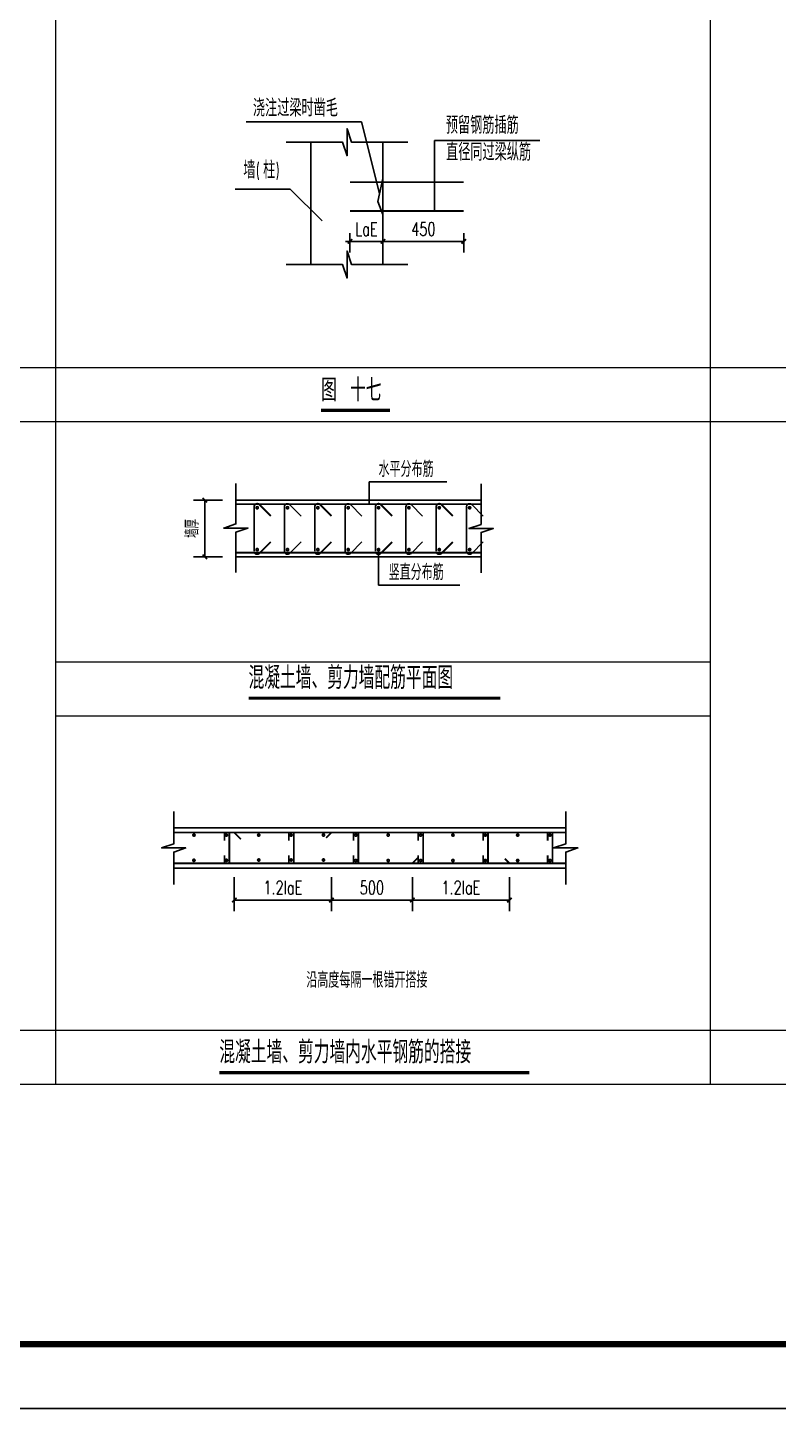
# Model space of a CAD drawing. Extents: x 1051052 to 1482120, y -981644 to -673261.
# Drawn here: x 1323603 to 1340300, y -820818 to -790097 of the extents above; entities that cross this region are included whole.
import ezdxf

# ---------------------------------------------------------------- set-up
doc = ezdxf.new("R2010")
doc.units = 0
doc.header["$LTSCALE"] = 1000
doc.header["$MEASUREMENT"] = 0
doc.linetypes.add('8', pattern=[498.36557, 332.243713, -166.121857])
for name, color, linetype in [('DIM_LEAD', 3, 'Continuous'), ('PUB_DIM', 3, 'Continuous'), ('PUB_TEXT', 7, 'Continuous'), ('TK', 142, 'Continuous'), ('填充', 8, 'Continuous'), ('墙线__粗线', 7, 'Continuous'), ('层0', 7, 'Continuous'), ('层209', 6, '8'), ('折断线', 7, 'Continuous'), ('钢筋', 1, 'Continuous')]:
    doc.layers.add(name, color=color, linetype=linetype)
doc.layers.add('TEXT', color=7, linetype='Continuous', lineweight=25)
doc.layers.add('图框外框__细线', color=9, linetype='Continuous', lineweight=18)
doc.styles.add('_TCH_DIM_T3', font='SIMPLEX', dxfattribs={"width": 0.705882, "bigfont": 'GBCBIG'})
doc.styles.add('TSSD_Num', font='Tssdeng.shx', dxfattribs={"width": 0.7, "bigfont": 'hztxt.shx'})
doc.dimstyles.new('_TCH_ARCH&&100', dxfattribs={"dimtxt": 297.5, "dimasz": 100, "dimexe": 250, "dimexo": 300, "dimgap": 126.25, "dimtad": 1, "dimdec": 0, "dimzin": 0, "dimdsep": 46, "dimtxsty": '_TCH_DIM_T3', "dimblk": 'ARCHTICK', "dimcen": 0.09, "dimclrt": 7, "dimazin": 2, "dimtfac": 1, "dimtdec": 0, "dimtix": 1, "dimtmove": 2, "dimatfit": 3, "dimfxl": 0, "dimtolj": 1, "dimtzin": 0, "dimarcsym": 0})

# ---------------------------------------------------------------- blocks, each defined once
blk = doc.blocks.new('_ArchTick')
at = {"color": 0, "linetype": 'ByBlock', "const_width": 0.4}
blk.add_lwpolyline([(-0.5, -0.5), (0.5, 0.5)], dxfattribs=at)
blk = doc.blocks.new('*D586')
at = {"layer": 'Defpoints', "color": 0, "transparency": 16777216}
for p in [(1330772, -794367), (1331504, -794367), (1331504, -794853)]:
    blk.add_point(p, dxfattribs=at)
at = {"layer": 'PUB_DIM', "color": 0, "lineweight": -2, "transparency": 16777216}
for p, q in [((1330772, -794667), (1330772, -795103)), ((1331504, -794667), (1331504, -795103)), ((1330772, -794853), (1330672, -794853)), ((1330772, -794853), (1331504, -794853)), ((1331504, -794853), (1331604, -794853))]:
    blk.add_line(p, q, dxfattribs=at)
at = {"layer": 'PUB_DIM', "color": 0, "lineweight": -2, "transparency": 16777216, "xscale": 100, "yscale": 100, "zscale": 100}
blk.add_blockref('_ArchTick', (1330772, -794853), dxfattribs=at)
at = {"layer": 'PUB_DIM', "color": 0, "lineweight": -2, "transparency": 16777216, "xscale": 100, "yscale": 100, "zscale": 100, "rotation": 180}
blk.add_blockref('_ArchTick', (1331504, -794853), dxfattribs=at)
at = {"layer": 'PUB_DIM', "color": 7, "transparency": 16777216, "insert": (1331138, -794578), "char_height": 297.5, "attachment_point": 5, "style": '_TCH_DIM_T3'}
blk.add_mtext('\\A1;LaE', dxfattribs=at)
blk = doc.blocks.new('*D587')
at = {"layer": 'Defpoints', "color": 0, "transparency": 16777216}
for p in [(1331504, -794367), (1333304, -794367), (1333304, -794853)]:
    blk.add_point(p, dxfattribs=at)
at = {"layer": 'PUB_DIM', "color": 0, "lineweight": -2, "transparency": 16777216}
for p, q in [((1331504, -794667), (1331504, -795103)), ((1333304, -794667), (1333304, -795103)), ((1331504, -794853), (1333304, -794853))]:
    blk.add_line(p, q, dxfattribs=at)
at = {"layer": 'PUB_DIM', "color": 0, "lineweight": -2, "transparency": 16777216, "xscale": 100, "yscale": 100, "zscale": 100, "rotation": 180}
blk.add_blockref('_ArchTick', (1331504, -794853), dxfattribs=at)
at = {"layer": 'PUB_DIM', "color": 0, "lineweight": -2, "transparency": 16777216, "xscale": 100, "yscale": 100, "zscale": 100}
blk.add_blockref('_ArchTick', (1333304, -794853), dxfattribs=at)
at = {"layer": 'PUB_DIM', "color": 7, "transparency": 16777216, "insert": (1332404, -794578), "char_height": 297.5, "attachment_point": 5, "style": '_TCH_DIM_T3'}
blk.add_mtext('\\A1;450', dxfattribs=at)
blk = doc.blocks.new('*D621')
at = {"layer": 'Defpoints', "color": 0, "transparency": 16777216}
for p in [(1327542, -800610), (1328234, -800610), (1328234, -801870)]:
    blk.add_point(p, dxfattribs=at)
at = {"layer": 'PUB_DIM', "color": 0, "lineweight": -2, "transparency": 16777216}
for p, q in [((1327934, -800610), (1327292, -800610)), ((1327542, -801870), (1327542, -800610)), ((1327934, -801870), (1327292, -801870))]:
    blk.add_line(p, q, dxfattribs=at)
at = {"layer": 'PUB_DIM', "color": 0, "lineweight": -2, "transparency": 16777216, "xscale": 100, "yscale": 100, "zscale": 100}
for p, rotation in [((1327542, -800610), 90), ((1327542, -801870), 270)]:
    blk.add_blockref('_ArchTick', p, dxfattribs=dict(at, rotation=rotation))
at = {"layer": 'PUB_DIM', "color": 7, "transparency": 16777216, "insert": (1327258, -801240), "char_height": 297.5, "attachment_point": 5, "rotation": 90, "style": '_TCH_DIM_T3'}
blk.add_mtext('\\A1;墙厚', dxfattribs=at)
blk = doc.blocks.new('*D622')
at = {"layer": 'Defpoints', "color": 0, "transparency": 16777216}
for p in [(1328199, -808697), (1330359, -808697), (1330359, -809507)]:
    blk.add_point(p, dxfattribs=at)
at = {"layer": 'PUB_DIM', "color": 0, "lineweight": -2, "transparency": 16777216}
for p, q in [((1328199, -808997), (1328199, -809757)), ((1330359, -808997), (1330359, -809757)), ((1328199, -809507), (1330359, -809507))]:
    blk.add_line(p, q, dxfattribs=at)
at = {"layer": 'PUB_DIM', "color": 0, "lineweight": -2, "transparency": 16777216, "xscale": 100, "yscale": 100, "zscale": 100, "rotation": 180}
blk.add_blockref('_ArchTick', (1328199, -809507), dxfattribs=at)
at = {"layer": 'PUB_DIM', "color": 0, "lineweight": -2, "transparency": 16777216, "xscale": 100, "yscale": 100, "zscale": 100}
blk.add_blockref('_ArchTick', (1330359, -809507), dxfattribs=at)
at = {"layer": 'PUB_DIM', "color": 7, "transparency": 16777216, "insert": (1329279, -809232), "char_height": 297.5, "attachment_point": 5, "style": '_TCH_DIM_T3'}
blk.add_mtext('\\A1;1.2laE', dxfattribs=at)
blk = doc.blocks.new('*D623')
at = {"layer": 'Defpoints', "color": 0, "transparency": 16777216}
for p in [(1330359, -808697), (1332159, -808697), (1332159, -809507)]:
    blk.add_point(p, dxfattribs=at)
at = {"layer": 'PUB_DIM', "color": 0, "lineweight": -2, "transparency": 16777216}
for p, q in [((1330359, -808997), (1330359, -809757)), ((1332159, -808997), (1332159, -809757)), ((1330359, -809507), (1332159, -809507))]:
    blk.add_line(p, q, dxfattribs=at)
at = {"layer": 'PUB_DIM', "color": 0, "lineweight": -2, "transparency": 16777216, "xscale": 100, "yscale": 100, "zscale": 100, "rotation": 180}
blk.add_blockref('_ArchTick', (1330359, -809507), dxfattribs=at)
at = {"layer": 'PUB_DIM', "color": 0, "lineweight": -2, "transparency": 16777216, "xscale": 100, "yscale": 100, "zscale": 100}
blk.add_blockref('_ArchTick', (1332159, -809507), dxfattribs=at)
at = {"layer": 'PUB_DIM', "color": 7, "transparency": 16777216, "insert": (1331259, -809232), "char_height": 297.5, "attachment_point": 5, "style": '_TCH_DIM_T3'}
blk.add_mtext('\\A1;500', dxfattribs=at)
blk = doc.blocks.new('*D624')
at = {"layer": 'Defpoints', "color": 0, "transparency": 16777216}
for p in [(1332159, -808697), (1334319, -808697), (1334319, -809507)]:
    blk.add_point(p, dxfattribs=at)
at = {"layer": 'PUB_DIM', "color": 0, "lineweight": -2, "transparency": 16777216}
for p, q in [((1332159, -808997), (1332159, -809757)), ((1334319, -808997), (1334319, -809757)), ((1332159, -809507), (1334319, -809507))]:
    blk.add_line(p, q, dxfattribs=at)
at = {"layer": 'PUB_DIM', "color": 0, "lineweight": -2, "transparency": 16777216, "xscale": 100, "yscale": 100, "zscale": 100, "rotation": 180}
blk.add_blockref('_ArchTick', (1332159, -809507), dxfattribs=at)
at = {"layer": 'PUB_DIM', "color": 0, "lineweight": -2, "transparency": 16777216, "xscale": 100, "yscale": 100, "zscale": 100}
blk.add_blockref('_ArchTick', (1334319, -809507), dxfattribs=at)
at = {"layer": 'PUB_DIM', "color": 7, "transparency": 16777216, "insert": (1333239, -809232), "char_height": 297.5, "attachment_point": 5, "style": '_TCH_DIM_T3'}
blk.add_mtext('\\A1;1.2laE', dxfattribs=at)
blk = doc.blocks.new('A2K')
at = {"layer": 'TK'}
blk.add_lwpolyline([(0, 0), (59400, 0), (59400, 42000), (0, 42000)], close=True, dxfattribs=at)
at = {"layer": 'TK', "const_width": 100}
blk.add_lwpolyline([(2500, 1000), (58400, 1000), (58400, 41000), (2500, 41000)], close=True, dxfattribs=at)

msp = doc.modelspace()

# ---------------------------------------------------------------- linework, layer by layer
at = {"layer": 'DIM_LEAD', "ltscale": 1000}
for p, q in [((1331197.408, -800699.942), (1331197.408, -800204.942)), ((1331197.408, -800204.942), (1332925.439, -800204.942)), ((1331407.783, -801710.692), (1331407.783, -802502.692)), ((1331407.783, -802502.692), (1333217.16, -802502.692))]:
    msp.add_line(p, q, dxfattribs=at)
at = {"layer": 'TEXT', "const_width": 70}
for points in [[(1330131.098, -798612.288), (1331661.696, -798612.288)], [(1328515.638, -805017.178), (1334114.044, -805017.178)], [(1327866.395, -813349.361), (1334763.287, -813349.361)]]:
    msp.add_lwpolyline(points, dxfattribs=at)
at = {"layer": '图框外框__细线'}
for p, q in [((1324230.154, -813604.095), (1324230.154, -762304.095)), ((1338793.457, -813604.095), (1338793.457, -789272.579)), ((1283564.523, -797661.907), (1353353.309, -797661.907)), ((1283564.523, -798861.907), (1353353.309, -798861.907)), ((1324230.154, -804210.179), (1338793.457, -804210.179)), ((1324230.154, -805410.179), (1338793.457, -805410.179)), ((1310676.155, -812404.095), (1353353.309, -812404.095)), ((1310676.155, -813604.095), (1353353.309, -813604.095))]:
    msp.add_line(p, q, dxfattribs=at)
at = {"layer": '墙线__粗线'}
for p, q in [((1328233.517, -800609.942), (1333688.939, -800609.942)), ((1328233.517, -801869.942), (1333688.939, -801869.942)), ((1326851.017, -807899.28), (1335571.361, -807899.28)), ((1326851.017, -808799.28), (1335571.361, -808799.28))]:
    msp.add_line(p, q, dxfattribs=at)
at = {"layer": '层0'}
for p, q in [((1331027.763, -792196.009), (1328463.219, -792196.009)), ((1331427.607, -793788.915), (1331027.763, -792196.009)), ((1332654.482, -792606.009), (1334994.017, -792606.009)), ((1332654.482, -794178.009), (1332654.482, -792606.009)), ((1329903.638, -792648.321), (1329903.638, -795368.321)), ((1331503.607, -792648.321), (1331503.607, -795368.321)), ((1331503.607, -793454.431), (1331387.982, -793963.009)), ((1329442.482, -793687.602), (1328218.116, -793687.602)), ((1330152.419, -794397.54), (1329442.482, -793687.602)), ((1331387.982, -793963.009), (1331503.607, -794256.524))]:
    msp.add_line(p, q, dxfattribs=at)
at = {"layer": '层209'}
for centre, radius, start, end in [((1333432.783, -800756.676), 67.496, 45.0093816, 180.0132649), ((1333432.408, -801746.739), 67.5, 180.0132649, 314.9835903)]:
    msp.add_arc(centre, radius, start, end, dxfattribs=at)
at = {"layer": '折断线'}
for points in [[(1329353.857, -792648.321), (1330605.857, -792648.321), (1330705.857, -792948.321), (1330705.857, -792348.321), (1330805.857, -792648.321), (1332057.857, -792648.321)], [(1329353.857, -795368.321), (1330605.857, -795368.321), (1330705.857, -795668.321), (1330705.857, -795068.321), (1330805.857, -795368.321), (1332057.857, -795368.321)], [(1328233.517, -800241.051), (1328233.517, -801141.051), (1327963.541, -801231.051), (1328503.517, -801231.051), (1328233.517, -801321.051), (1328233.517, -802221.051)], [(1333688.939, -800249.942), (1333688.939, -801149.942), (1333418.939, -801239.942), (1333958.939, -801239.942), (1333688.939, -801329.942), (1333688.939, -802229.942)], [(1326851.017, -807539.28), (1326851.017, -808259.28), (1326581.048, -808349.28), (1327121.017, -808349.28), (1326851.017, -808439.28), (1326851.017, -809159.28)], [(1335571.361, -807539.28), (1335571.361, -808259.28), (1335301.361, -808349.28), (1335841.361, -808349.28), (1335571.361, -808439.28), (1335571.361, -809159.28)]]:
    msp.add_lwpolyline(points, dxfattribs=at)
at = {"layer": '钢筋'}
for p, q in [((1329315.283, -801740.239), (1329315.283, -800756.692)), ((1329430.502, -800708.958), (1329685.08, -800963.536)), ((1330665.283, -801740.239), (1330665.283, -800756.692)), ((1330780.502, -800708.958), (1331035.064, -800963.536)), ((1332015.283, -801740.239), (1332015.283, -800756.692)), ((1332130.502, -800708.958), (1332385.064, -800963.536)), ((1333365.283, -801740.239), (1333365.283, -800756.692)), ((1333480.502, -800708.958), (1333735.064, -800963.536)), ((1329685.08, -801539.911), (1329430.502, -801794.473)), ((1331035.064, -801539.911), (1330780.502, -801794.473)), ((1332385.064, -801539.911), (1332130.502, -801794.473)), ((1333735.064, -801539.911), (1333480.502, -801794.473))]:
    msp.add_line(p, q, dxfattribs=at)
at = {"layer": '钢筋', "const_width": 40}
for points in [[(1330772.388, -793534.009), (1333303.607, -793534.009)], [(1330772.388, -794178.009), (1333303.607, -794178.009)], [(1328233.517, -800699.942), (1333688.939, -800699.942)], [(1328640.283, -801740.239), (1328640.283, -800756.692)], [(1328755.502, -800708.958), (1329010.08, -800963.536)], [(1329990.283, -801740.239), (1329990.283, -800756.692)], [(1330105.502, -800708.958), (1330360.064, -800963.536)], [(1331340.283, -801740.239), (1331340.283, -800756.692)], [(1331455.502, -800708.958), (1331710.064, -800963.536)], [(1332690.283, -801740.239), (1332690.283, -800756.692)], [(1332805.502, -800708.958), (1333060.064, -800963.536)], [(1329010.08, -801539.911), (1328755.502, -801794.473)], [(1330360.064, -801539.911), (1330105.502, -801794.473)], [(1331710.064, -801539.911), (1331455.502, -801794.473)], [(1333060.064, -801539.911), (1332805.502, -801794.473)], [(1328233.517, -801779.942), (1333688.939, -801779.942)], [(1326851.017, -808007.265), (1335571.361, -808007.265)], [(1327980.345, -808511.265), (1327980.345, -808691.265), (1328088.33, -808691.265), (1328088.33, -808007.265), (1327980.345, -808007.265), (1327980.345, -808187.265)], [(1328198.548, -808007.265), (1328346.205, -808154.921)], [(1329413.142, -808511.265), (1329413.142, -808691.265), (1329521.127, -808691.265), (1329521.127, -808007.265), (1329413.142, -808007.265), (1329413.142, -808187.265)], [(1330358.548, -808007.265), (1330241.455, -808124.374)], [(1330849.486, -808511.265), (1330849.486, -808691.265), (1330957.533, -808691.265), (1330957.533, -808007.265), (1330849.486, -808007.265), (1330849.486, -808187.265)], [(1332289.486, -808511.265), (1332289.486, -808691.265), (1332397.533, -808691.265), (1332397.533, -808007.265), (1332289.486, -808007.265), (1332289.486, -808187.265)], [(1333733.127, -808511.265), (1333733.127, -808691.265), (1333841.127, -808691.265), (1333841.127, -808007.265), (1333733.127, -808007.265), (1333733.127, -808187.265)], [(1335169.486, -808511.265), (1335169.486, -808691.265), (1335277.533, -808691.265), (1335277.533, -808007.265), (1335169.486, -808007.265), (1335169.486, -808187.265)], [(1332158.548, -808691.265), (1332283.314, -808566.546)], [(1334318.548, -808691.265), (1334216.752, -808589.452)], [(1326851.017, -808691.265), (1335571.361, -808691.265)]]:
    msp.add_lwpolyline(points, dxfattribs=at)
for points in [[(1328755.502, -800708.958, 0.66811949), (1328640.287, -800756.692, 0.66811949)], [(1328730.283, -800779.192, 1), (1328685.283, -800779.192, 1), (1328730.283, -800779.192, 1)], [(1329405.283, -800779.192, 1), (1329360.283, -800779.192, 1), (1329405.283, -800779.192, 1)], [(1330105.502, -800708.958, 0.66811949), (1329990.287, -800756.692, 0.66811949)], [(1330080.283, -800779.192, 1), (1330035.283, -800779.192, 1), (1330080.283, -800779.192, 1)], [(1330755.283, -800779.192, 1), (1330710.283, -800779.192, 1), (1330755.283, -800779.192, 1)], [(1331455.502, -800708.942, 0.668203115), (1331340.287, -800756.692, 0.668203115)], [(1331430.283, -800779.192, 1), (1331385.283, -800779.192, 1), (1331430.283, -800779.192, 1)], [(1332105.283, -800779.192, 1), (1332060.283, -800779.192, 1), (1332105.283, -800779.192, 1)], [(1332805.502, -800708.942, 0.668203115), (1332690.287, -800756.692, 0.668203115)], [(1332780.283, -800779.192, 1), (1332735.283, -800779.192, 1), (1332780.283, -800779.192, 1)], [(1333455.283, -800779.192, 1), (1333410.283, -800779.192, 1), (1333455.283, -800779.192, 1)], [(1328639.923, -801746.755, 0.667833686), (1328755.13, -801794.477, 0.667833686)], [(1328730.283, -801710.692, 1), (1328685.283, -801710.692, 1), (1328730.283, -801710.692, 1)], [(1329405.283, -801710.692, 1), (1329360.283, -801710.692, 1), (1329405.283, -801710.692, 1)], [(1329989.923, -801746.755, 0.667833686), (1330105.13, -801794.477, 0.667833686)], [(1330080.283, -801710.692, 1), (1330035.283, -801710.692, 1), (1330080.283, -801710.692, 1)], [(1330755.283, -801710.692, 1), (1330710.283, -801710.692, 1), (1330755.283, -801710.692, 1)], [(1331339.908, -801746.755, 0.667991281), (1331455.123, -801794.483, 0.667991281)], [(1331430.283, -801710.692, 1), (1331385.283, -801710.692, 1), (1331430.283, -801710.692, 1)], [(1332105.283, -801710.692, 1), (1332060.283, -801710.692, 1), (1332105.283, -801710.692, 1)], [(1332689.908, -801746.755, 0.667991281), (1332805.123, -801794.483, 0.667991281)], [(1332780.283, -801710.692, 1), (1332735.283, -801710.692, 1), (1332780.283, -801710.692, 1)], [(1333455.283, -801710.692, 1), (1333410.283, -801710.692, 1), (1333455.283, -801710.692, 1)], [(1327324.408, -808062.577, 1), (1327279.408, -808062.577, 1), (1327324.408, -808062.577, 1)], [(1328044.408, -808062.577, 1), (1327999.408, -808062.577, 1), (1328044.408, -808062.577, 1)], [(1328764.408, -808062.577, 1), (1328719.408, -808062.577, 1), (1328764.408, -808062.577, 1)], [(1329484.408, -808062.577, 1), (1329439.408, -808062.577, 1), (1329484.408, -808062.577, 1)], [(1330204.408, -808062.577, 1), (1330159.408, -808062.577, 1), (1330204.408, -808062.577, 1)], [(1330924.408, -808062.577, 1), (1330879.408, -808062.577, 1), (1330924.408, -808062.577, 1)], [(1331644.408, -808062.577, 1), (1331599.408, -808062.577, 1), (1331644.408, -808062.577, 1)], [(1332364.408, -808062.577, 1), (1332319.408, -808062.577, 1), (1332364.408, -808062.577, 1)], [(1333084.408, -808062.577, 1), (1333039.408, -808062.577, 1), (1333084.408, -808062.577, 1)], [(1333804.408, -808062.577, 1), (1333759.408, -808062.577, 1), (1333804.408, -808062.577, 1)], [(1334524.408, -808062.577, 1), (1334479.408, -808062.577, 1), (1334524.408, -808062.577, 1)], [(1335244.408, -808062.577, 1), (1335199.408, -808062.577, 1), (1335244.408, -808062.577, 1)], [(1327324.408, -808624.171, 1), (1327279.408, -808624.171, 1), (1327324.408, -808624.171, 1)], [(1328044.408, -808624.171, 1), (1327999.408, -808624.171, 1), (1328044.408, -808624.171, 1)], [(1328764.408, -808616.983, 1), (1328719.408, -808616.983, 1), (1328764.408, -808616.983, 1)], [(1329484.408, -808616.983, 1), (1329439.408, -808616.983, 1), (1329484.408, -808616.983, 1)], [(1330204.408, -808616.983, 1), (1330159.408, -808616.983, 1), (1330204.408, -808616.983, 1)], [(1330924.408, -808627.765, 1), (1330879.408, -808627.765, 1), (1330924.408, -808627.765, 1)], [(1331644.408, -808627.765, 1), (1331599.408, -808627.765, 1), (1331644.408, -808627.765, 1)], [(1332364.408, -808627.765, 1), (1332319.408, -808627.765, 1), (1332364.408, -808627.765, 1)], [(1333084.408, -808627.765, 1), (1333039.408, -808627.765, 1), (1333084.408, -808627.765, 1)], [(1333804.408, -808627.765, 1), (1333759.408, -808627.765, 1), (1333804.408, -808627.765, 1)], [(1334524.408, -808627.765, 1), (1334479.408, -808627.765, 1), (1334524.408, -808627.765, 1)], [(1335244.408, -808627.765, 1), (1335199.408, -808627.765, 1), (1335244.408, -808627.765, 1)]]:
    msp.add_lwpolyline(points, format="xyb", dxfattribs=at)
at = {"layer": '钢筋'}
for centre, radius, start, end in [((1329382.783, -800756.692), 67.496, 45.0093816, 180.000005), ((1330732.783, -800756.692), 67.496, 45.0093816, 180.000005), ((1332082.783, -800756.676), 67.496, 45.0093816, 180.0132649), ((1329382.423, -801746.739), 67.5, 180.0132649, 314.9718716), ((1330732.439, -801746.755), 67.5, 179.9867451, 314.9835903), ((1332082.408, -801746.739), 67.5, 180.0132649, 314.9835903)]:
    msp.add_arc(centre, radius, start, end, dxfattribs=at)

# ---------------------------------------------------------------- block references
at = {"layer": '填充', "xscale": 1.427198797693996, "yscale": 1.427198797693996, "zscale": 1.427198797693996}
msp.add_blockref('A2K', (1279996.526, -820818.235), dxfattribs=at)

# ---------------------------------------------------------------- texts
at = {"layer": 'PUB_TEXT', "style": 'TSSD_Num', "width": 0.7}
for s, height, p in [('浇注过梁时凿毛', 385.8156, (1328613.822, -792075.076)), ('预留钢筋插筋', 385.8156, (1332904.919, -792460.162)), ('直径同过梁纵筋', 385.8156, (1332909.888, -793058.702)), ('墙', 385.816, (1328399.296, -793454.476)), ('(', 340, (1328680.147, -793454.476)), ('柱', 385.816, (1328840.147, -793454.476)), (')', 340, (1329120.998, -793454.476)), ('图', 500, (1330131.098, -798409.826)), ('十七', 500, (1330773.648, -798409.826)), ('水平分布筋', 350, (1331406.565, -800094.924)), ('竖直分布筋', 350, (1331631.667, -802388.912)), ('混凝土墙、剪力墙配筋平面图', 500, (1328515.638, -804812.217)), ('沿高度每隔一根错开搭接', 350, (1329800.361, -811460.66)), ('混凝土墙、剪力墙内水平钢筋的搭接', 500, (1327866.395, -813141.902))]:
    msp.add_text(s, height=height, dxfattribs=at).set_placement(p)

# ---------------------------------------------------------------- dimensions: what is measured, and where the dimension line sits
at = {"layer": 'PUB_DIM', "color": 3}
for p1, p2, distance, text, picture, middle in [((1330772.388, -794366.529), (1331503.607, -794366.529), -486.592, 'LaE', '*D586', (1331137.997, -794578.121)), ((1331503.607, -794366.529), (1333303.607, -794366.529), -486.592, '450', '*D587', (1332403.607, -794578.121)), ((1328233.517, -801869.942), (1328233.517, -800609.942), 691.166, '墙厚', '*D621', (1327257.508, -801239.942)), ((1328198.548, -808697.029), (1330358.548, -808697.029), -809.819, '1.2laE', '*D622', (1329278.548, -809231.848)), ((1330358.548, -808697.029), (1332158.548, -808697.029), -809.819, '500', '*D623', (1331258.548, -809231.848)), ((1332158.548, -808697.029), (1334318.548, -808697.029), -809.819, '1.2laE', '*D624', (1333238.548, -809231.848))]:
    dim = msp.add_aligned_dim(p1=p1, p2=p2, distance=distance, text=text, dimstyle='_TCH_ARCH&&100', dxfattribs=at)
    dim.commit()
    dim.dimension.update_dxf_attribs({"geometry": picture, "text_midpoint": middle})

doc.saveas('drawing.dxf')
